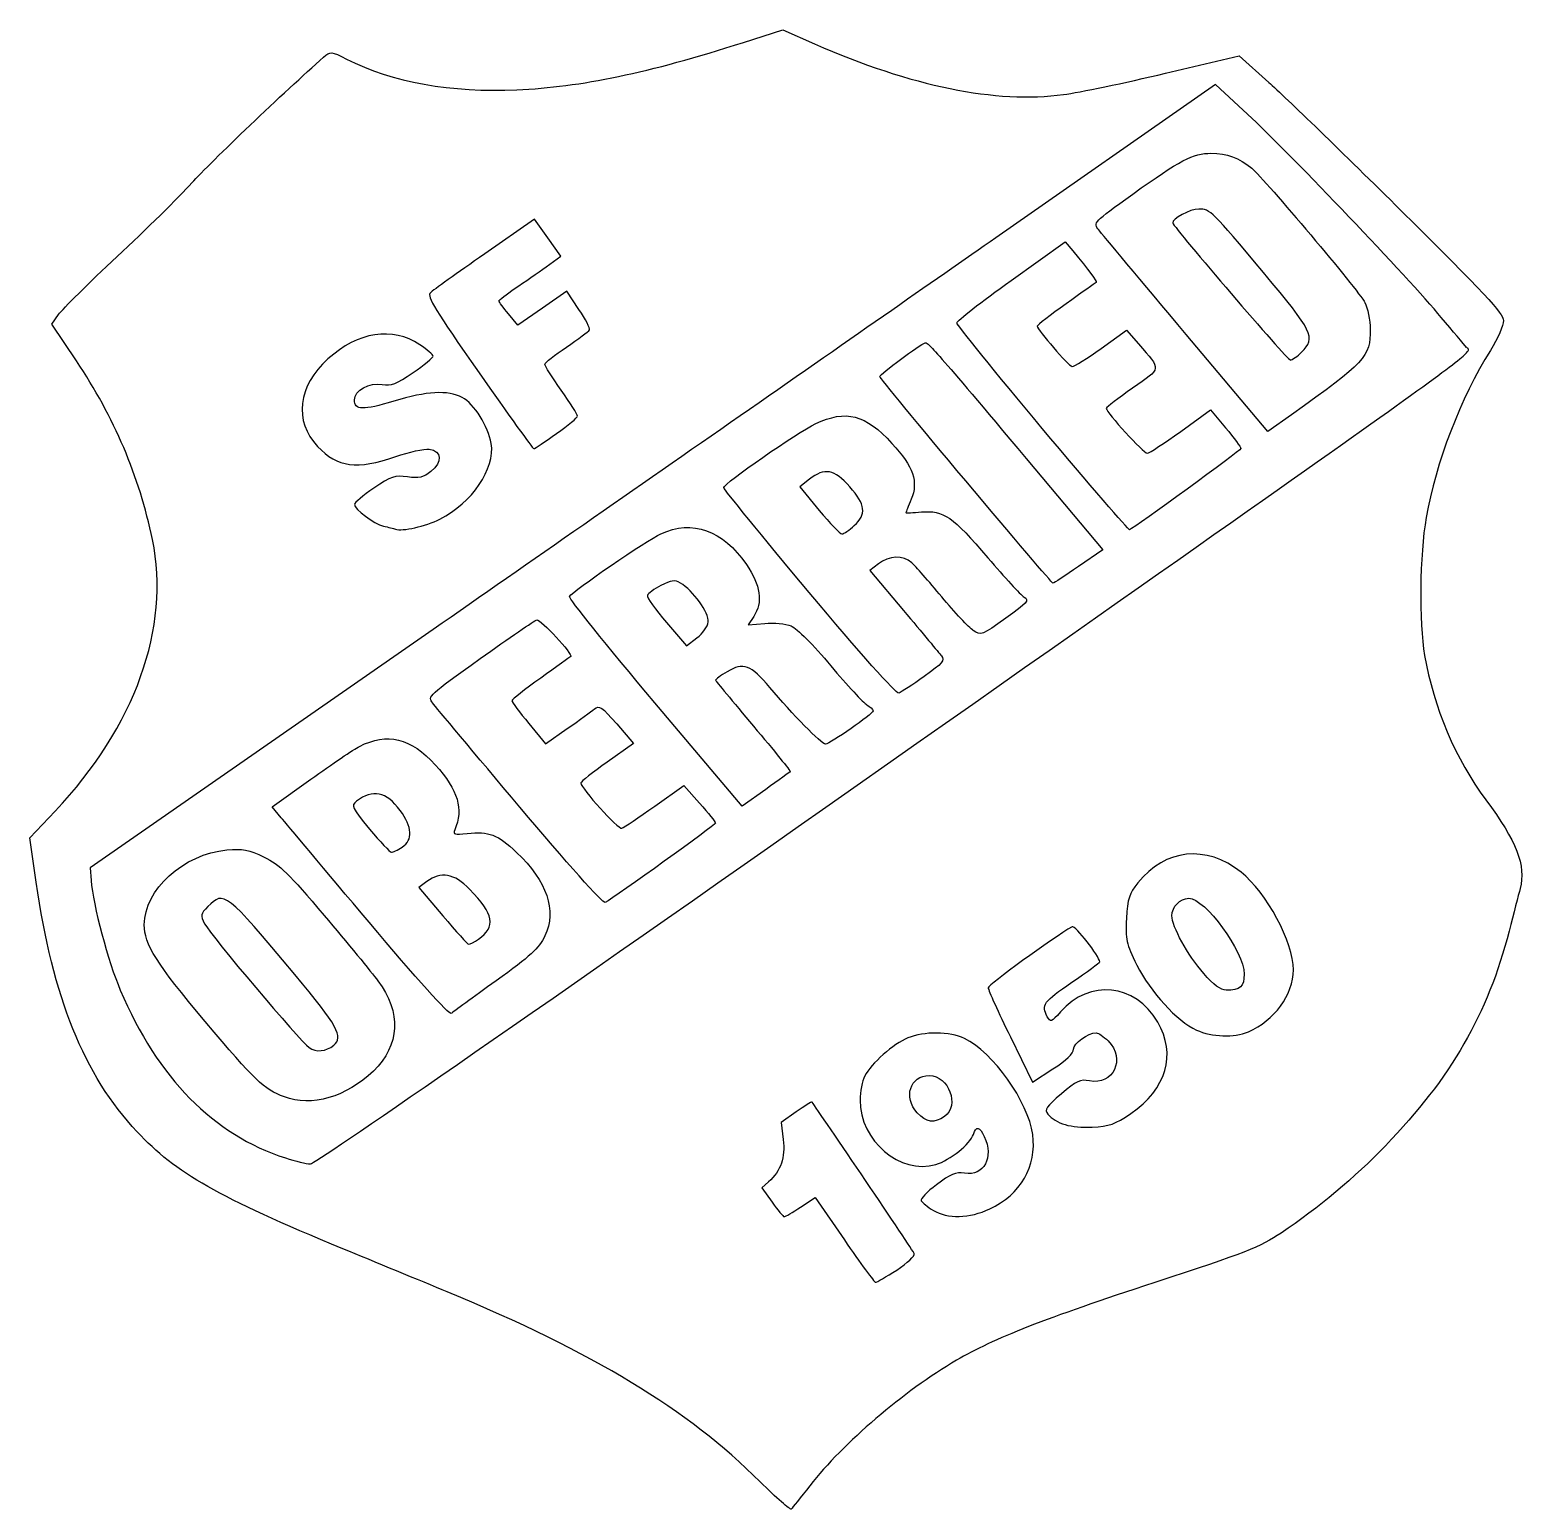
# Model space of a CAD drawing. Extents: x 127 to 469, y 253 to 591.
import ezdxf

# ---------------------------------------------------------------- set-up
doc = ezdxf.new("R2010")
doc.units = 0
doc.layers.add('Ebene_1', color=7, linetype='CONTINUOUS')

msp = doc.modelspace()

# ---------------------------------------------------------------- linework, layer by layer
at = {"layer": 'Ebene_1', "color": 7}
for points in [[(289.748239, 588.099776), (298.748239, 590.974271), (305.955128, 587.804845)], [(386.123244, 581.056911), (402.99823, 585.046888), (409.74823, 578.982648)], [(405.932145, 570.710752), (397.582781, 578.497833), (347.415506, 543.486869)], [(244.688879, 536.83526), (248.070538, 539.23955), (245.065011, 543.476211), (242.059484, 547.712901), (230.65386, 539.785304)], [(350.873235, 533.710148), (363.248249, 542.582844), (364.984214, 540.499039)], [(252.18165, 527.117131), (249.436828, 531.251121), (243.82169, 527.369386), (238.206555, 523.48765), (236.060076, 526.076419)], [(137.397597, 515.334898), (131.74573, 523.754589), (133.322227, 525.968561)], [(371.46257, 518.211184), (377.275663, 522.382139), (380.011946, 519.207279)], [(414.902211, 502.987294), (409.556211, 499.174639), (390.90223, 521.373713)], [(389.628652, 499.238249), (396.417628, 504.150208), (399.895427, 500.013808)], [(356.315046, 490.678639), (371.821861, 472.192044), (366.287471, 468.366123)], [(304.808712, 488.280813), (302.619231, 486.52886), (307.058712, 481.177531)], [(320.592387, 468.980249), (318.609269, 467.420343), (326.308706, 458.292756)], [(272.153645, 455.564948), (276.764893, 450.207213), (279.13157, 452.025184)], [(292.085433, 456.903553), (290.843093, 455.007515), (294.59948, 455.36845)], [(218.873242, 453.980013), (140.498246, 399.48412), (140.730517, 396.574668)], [(294.834047, 417.437263), (289.419817, 413.557398), (269.500581, 437.211524)], [(240.69729, 432.489487), (244.521343, 427.820117), (249.509789, 431.313506)], [(260.793485, 432.38228), (264.659817, 427.919301), (258.641532, 423.678104)], [(184.174651, 410.954003), (182.101056, 413.434658), (190.924651, 419.758214)], [(269.505658, 413.631269), (276.107794, 418.353732), (279.732246, 414.259483)], [(128.204484, 396.264529), (126.766301, 406.363833), (132.507275, 412.433858)], [(217.442857, 396.368901), (215.63748, 394.980917), (221.086117, 388.510583)], [(350.716706, 360.86074), (355.74823, 350.556265), (360.435742, 353.566431)], [(301.801606, 343.748013), (298.388721, 341.297036), (298.843682, 337.425987)], [(295.472381, 327.754942), (293.917946, 326.348192), (296.272715, 323.069187)], [(302.815644, 321.997465), (306.13303, 324.198283), (312.795326, 314.494243)]]:
    msp.add_lwpolyline(points, dxfattribs=at)
for points in [[(417.282321, 517.381115)], [(357.99823, 499.931065)], [(247.051349, 498.731046)], [(340.519096, 487.930847)], [(220.407471, 479.190926)], [(315.0684, 477.695565)], [(304.748249, 462.438369)], [(281.723343, 455.690126)], [(238.679235, 413.346557)], [(308.581143, 413.374762)], [(211.774629, 404.251483)], [(204.235787, 387.060208)], [(229.200562, 383.203672)], [(394.887713, 375.371858)], [(196.185745, 358.97383)], [(405.084813, 362.051546)], [(184.903464, 347.145279)], [(329.462419, 343.524728)], [(378.241313, 343.377128)], [(346.003682, 321.553644)], [(324.74965, 307.602709)], [(293.557011, 259.223017)]]:
    msp.add_lwpolyline(points, close=True, dxfattribs=at)
for points in [[(237.998242, 577.281815), (252.631446, 577.944468), (268.031772, 581.163792), (289.748239, 588.099776)], [(163.748245, 556.017137), (167.936151, 560.654198), (185.045338, 576.973831), (193.854081, 584.733634)], [(193.854081, 584.733634), (195.433319, 586.124819), (195.520275, 586.117746), (199.10408, 584.306668)], [(305.955128, 587.804845), (328.118825, 578.057774), (347.441017, 574.120089), (362.873225, 576.205466)], [(199.10408, 584.306668), (209.523722, 579.041093), (223.019685, 576.603524), (237.998242, 577.281815)], [(362.873225, 576.205466), (366.379483, 576.679272), (376.841991, 578.862422), (386.123244, 581.056911)], [(409.74823, 578.982648), (413.460737, 575.647316), (427.045096, 562.480396), (439.935732, 549.722835)], [(449.149465, 525.290202), (441.473046, 534.425216), (414.951874, 562.29846), (405.932145, 570.710752)], [(378.709824, 553.477408), (389.439723, 561.184608), (392.513471, 562.790214), (396.538186, 562.790214)], [(396.538186, 562.790214), (400.251713, 562.790214), (402.924756, 561.800928), (405.840614, 559.347395)], [(405.840614, 559.347395), (408.860079, 556.806671), (430.177606, 531.515395), (431.702022, 528.665216)], [(146.698486, 539.193288), (153.188354, 545.249197), (160.860745, 552.81994), (163.748245, 556.017137)], [(370.923477, 545.252882), (369.599443, 546.932069), (369.603638, 546.93652), (378.709824, 553.477408)], [(393.783109, 550.040202), (391.780517, 550.040202), (387.498784, 547.781783), (387.803537, 546.88629)], [(387.803537, 546.88629), (388.255975, 545.556954), (413.99915, 515.540211), (414.686806, 515.540211)], [(408.553398, 535.530954), (396.789024, 549.593036), (396.333808, 550.040202), (393.783109, 550.040202)], [(439.935732, 549.722835), (458.92491, 530.929644), (463.373235, 526.15097), (463.373235, 524.54469)], [(347.415506, 543.486869), (319.823518, 524.230838), (261.979489, 483.952762), (218.873242, 453.980013)], [(390.90223, 521.373713), (380.642513, 533.583184), (371.652094, 544.328816), (370.923477, 545.252882)], [(364.984214, 540.499039), (368.683398, 536.058624), (370.570535, 533.490378), (370.290331, 533.277694)], [(133.322227, 525.968561), (134.189303, 527.186268), (140.208619, 533.13738), (146.698486, 539.193288)], [(230.65386, 539.785304), (224.380769, 535.425109), (218.792798, 531.431263), (218.236147, 530.910085)], [(237.60957, 531.923102), (239.643278, 533.302441), (242.828969, 535.512926), (244.688879, 536.83526)], [(338.498249, 524.031789), (338.498249, 524.474901), (344.066995, 528.830164), (350.873235, 533.710148)], [(370.290331, 533.277694), (370.129606, 533.155805), (367.045115, 530.948211), (363.435732, 528.372028)], [(417.282321, 517.381115), (420.540123, 520.638917), (419.901902, 521.965928), (408.553398, 535.530954)], [(218.236147, 530.910085), (217.39902, 530.126277), (219.319546, 526.96542), (229.345291, 512.626337)], [(233.912758, 529.040211), (233.912293, 529.246573), (235.575862, 530.543764), (237.60957, 531.923102)], [(236.060076, 526.076419), (234.879508, 527.500261), (233.913217, 528.833962), (233.912758, 529.040211)], [(254.57999, 522.422504), (254.770563, 522.730828), (253.691308, 524.843405), (252.18165, 527.117131)], [(363.435732, 528.372028), (359.82635, 525.795846), (356.873244, 523.509959), (356.873244, 523.292287)], [(431.702022, 528.665216), (432.363883, 527.427723), (432.914258, 524.669216), (432.92503, 522.535238)], [(215.828101, 519.03411), (209.531191, 523.201209), (201.715021, 522.00068), (194.851715, 515.812224)], [(357.99823, 499.931065), (347.273235, 512.74338), (338.498249, 523.588706), (338.498249, 524.031789)], [(356.873244, 523.292287), (356.873244, 522.434693), (364.048951, 514.122803), (364.82383, 514.082806)], [(454.918876, 518.432428), (454.345455, 519.110447), (451.749231, 522.196469), (449.149465, 525.290202)], [(463.373235, 524.54469), (463.373235, 523.454287), (462.015921, 520.391565), (460.357002, 517.738677)], [(249.321223, 518.513528), (252.022978, 520.355112), (254.389422, 522.114151), (254.57999, 522.422504)], [(308.581143, 413.374762), (464.088813, 522.588359), (456.196139, 516.922101), (454.918876, 518.432428)], [(320.873244, 511.794765), (320.873244, 512.269257), (330.127342, 519.135562), (331.232683, 519.481247)], [(331.232683, 519.481247), (331.893071, 519.687893), (334.305411, 516.917594), (356.315046, 490.678639)], [(432.92503, 522.535238), (432.956494, 516.301597), (431.77629, 515.021443), (414.902211, 502.987294)], [(214.291321, 512.664746), (216.81138, 514.403745), (218.873242, 516.094838), (218.873242, 516.42275)], [(218.873242, 516.42275), (218.873242, 516.750633), (217.502926, 517.925764), (215.828101, 519.03411)], [(244.391091, 514.574901), (244.401012, 514.899581), (246.619468, 516.671972), (249.321223, 518.513528)], [(364.82383, 514.082806), (365.277912, 514.060129), (368.265345, 515.917162), (371.46257, 518.211184)], [(380.011946, 519.207279), (385.271773, 513.1044), (385.372942, 513.849288), (378.643833, 509.134082)], [(414.686806, 515.540211), (415.101827, 515.540211), (416.269814, 516.368636), (417.282321, 517.381115)], [(460.357002, 517.738677), (453.607115, 506.944488), (447.860239, 491.969594), (445.69766, 479.540211)], [(154.75405, 474.521839), (151.78449, 488.898397), (145.977542, 502.553197), (137.397597, 515.334898)], [(194.851715, 515.812224), (187.936095, 509.576598), (186.991645, 501.590126), (192.483456, 495.785764)], [(207.244845, 509.965342), (209.31916, 509.576202), (210.434924, 510.003609), (214.291321, 512.664746)], [(248.123242, 508.644765), (246.06074, 511.581657), (244.381275, 514.25022), (244.391091, 514.574901)], [(200.873245, 506.430425), (200.873245, 508.61605), (204.300825, 510.517644), (207.244845, 509.965342)], [(229.345291, 512.626337), (236.011972, 503.091468), (241.638185, 495.290211), (241.847991, 495.290211)], [(340.519096, 487.930847), (329.71388, 500.795717), (320.873244, 511.53446), (320.873244, 511.794765)], [(209.879731, 506.126381), (202.899016, 503.985005), (200.873245, 504.053376), (200.873245, 506.430425)], [(225.510457, 506.973543), (222.17106, 508.700409), (217.433934, 508.443676), (209.879731, 506.126381)], [(232.135418, 496.4652), (231.50865, 500.327518), (228.193342, 505.586154), (225.510457, 506.973543)], [(251.87324, 502.738441), (251.87324, 503.050025), (250.185742, 505.707874), (248.123242, 508.644765)], [(378.643833, 509.134082), (375.332513, 506.813783), (372.623244, 504.728391), (372.623244, 504.499918)], [(247.051349, 498.731046), (249.703387, 500.623512), (251.87324, 502.426828), (251.87324, 502.738441)], [(306.24823, 501.000605), (313.156233, 504.270312), (317.620176, 503.114287), (323.677049, 496.487083)], [(372.623244, 504.499918), (372.623244, 503.559978), (381.192633, 494.17149), (381.982762, 494.245757)], [(285.248239, 486.376101), (285.248239, 487.320661), (302.014148, 498.99651), (306.24823, 501.000605)], [(377.93075, 476.775581), (377.692923, 476.698762), (368.723225, 487.11875), (357.99823, 499.931065)], [(381.982762, 494.245757), (382.45405, 494.289978), (385.894715, 496.536661), (389.628652, 499.238249)], [(399.895427, 500.013808), (401.808217, 497.738806), (403.373225, 495.632211), (403.373225, 495.332532)], [(192.483456, 495.785764), (197.011939, 490.99955), (201.490739, 490.416548), (210.320093, 493.464019)], [(220.407471, 479.190926), (227.77401, 482.905757), (233.069961, 490.706249), (232.135418, 496.4652)], [(241.847991, 495.290211), (242.057812, 495.290211), (244.399303, 496.83858), (247.051349, 498.731046)], [(323.677049, 496.487083), (328.576876, 491.12589), (329.745657, 487.731713), (328.071572, 483.725055)], [(210.320093, 493.464019), (213.385689, 494.522135), (216.817381, 495.281509), (217.946069, 495.15154)], [(217.946069, 495.15154), (220.867911, 494.815068), (221.075671, 492.203112), (218.351565, 490.053742)], [(403.373225, 495.332532), (403.373225, 494.860309), (379.092359, 477.150605), (377.93075, 476.775581)], [(213.008924, 488.834929), (210.105638, 489.229994), (209.308164, 488.962488), (205.321425, 486.255033)], [(218.351565, 490.053742), (216.641911, 488.704762), (215.64195, 488.476658), (213.008924, 488.834929)], [(314.059493, 486.559616), (310.510602, 490.591361), (308.227294, 491.016189), (304.808712, 488.280813)], [(205.321425, 486.255033), (202.874927, 484.593647), (200.873245, 482.939405), (200.873245, 482.578951)], [(304.748249, 462.438397), (294.023225, 475.265962), (285.248239, 486.037928), (285.248239, 486.376101)], [(315.0684, 477.695565), (317.898567, 480.319852), (317.65303, 482.477159), (314.059493, 486.559616)], [(360.459014, 464.540202), (360.297156, 464.540202), (351.324312, 475.066006), (340.519096, 487.930847)], [(200.873245, 482.578951), (200.873245, 481.457367), (205.387277, 478.062085), (207.493546, 477.599386)], [(328.071572, 483.725055), (327.412488, 482.147631), (326.873225, 480.779036), (326.873225, 480.683707)], [(210.248243, 476.891915), (211.812602, 476.334822), (217.129907, 477.538101), (220.407471, 479.190926)], [(270.863067, 475.833855), (278.140241, 479.137833), (285.014551, 476.675688), (290.418151, 468.829899)], [(307.058712, 481.177531), (309.500447, 478.23429), (311.8392, 475.818094), (312.255893, 475.808202)], [(326.873225, 480.683707), (326.873225, 480.588463), (328.476359, 480.650542), (330.435723, 480.821471)], [(330.435723, 480.821471), (335.444513, 481.2588), (337.522706, 479.820189), (345.588945, 470.331723)], [(445.69766, 479.540211), (444.197764, 470.9196), (444.029783, 455.724765), (445.349395, 448.040211)], [(207.493546, 477.599386), (208.596129, 477.357307), (209.835743, 477.038806), (210.248243, 476.891915)], [(249.995279, 461.53542), (250.77369, 462.79491), (267.721971, 474.407717), (270.863067, 475.833855)], [(312.255893, 475.808202), (312.672614, 475.799698), (313.938255, 476.647625), (315.0684, 477.695565)], [(132.507275, 412.433858), (150.813405, 431.789244), (158.912065, 454.391603), (154.75405, 474.521839)], [(290.418151, 468.829899), (293.682019, 464.09091), (294.229389, 460.175613), (292.085433, 456.903553)], [(328.188813, 469.227713), (326.201074, 470.988425), (323.013317, 470.884592), (320.592387, 468.980249)], [(335.040038, 461.427109), (332.086847, 464.995559), (329.003802, 468.505843), (328.188813, 469.227713)], [(345.588945, 470.331723), (349.368491, 465.885808), (353.082529, 461.859959), (353.842413, 461.385411)], [(366.287471, 468.366123), (363.243572, 466.26188), (360.620759, 464.540202), (360.459014, 464.540202)], [(275.361214, 464.576598), (274.003234, 465.334016), (273.244003, 465.240472), (270.907152, 464.027754)], [(269.500581, 437.211524), (258.544993, 450.221272), (249.767609, 461.167058), (249.995279, 461.53542)], [(267.816251, 461.744249), (267.665618, 461.292378), (269.617453, 458.511704), (272.153645, 455.564948)], [(270.907152, 464.027754), (269.35778, 463.223707), (267.966876, 462.19612), (267.816251, 461.744249)], [(281.723343, 455.690126), (281.970184, 457.715424), (278.186006, 463.001102), (275.361214, 464.576598)], [(325.229272, 439.446019), (324.648397, 439.250428), (316.294157, 448.628939), (304.748249, 462.438369)], [(342.247408, 453.734731), (341.236545, 454.397074), (337.993228, 457.85863), (335.040038, 461.427109)], [(353.842413, 461.385411), (355.079367, 460.612913), (354.640904, 460.10418), (349.654677, 456.526517)], [(326.308706, 458.292756), (330.543383, 453.272598), (334.438271, 448.611676), (334.964041, 447.935187)], [(229.594612, 447.305187), (236.226974, 452.040718), (242.056094, 456.016535), (242.548206, 456.140353)], [(242.548206, 456.140353), (243.399495, 456.354652), (250.908253, 448.248274), (250.292466, 447.779849)], [(279.13157, 452.025184), (280.433239, 453.025077), (281.599534, 454.674274), (281.723343, 455.690126)], [(294.59948, 455.36845), (296.761776, 455.57623), (299.32251, 455.329049), (300.633732, 454.785874)], [(300.633732, 454.785874), (301.969361, 454.232636), (305.726542, 450.465165), (309.716957, 445.677761)], [(349.654677, 456.526517), (344.250113, 452.648693), (344.030967, 452.566091), (342.247408, 453.734731)], [(250.292466, 447.779849), (250.130636, 447.656825), (247.045116, 445.448211), (243.435742, 442.872028)], [(334.964041, 447.935187), (335.796151, 446.864485), (335.291187, 446.25651), (331.065128, 443.240844)], [(445.349395, 448.040211), (447.38314, 436.197061), (452.433883, 424.26788), (459.32142, 415.040202)], [(218.767005, 437.14508), (217.56642, 438.656598), (217.835991, 438.909562), (229.594612, 447.305187)], [(286.021417, 444.304545), (284.56492, 443.404375), (283.37324, 442.554236), (283.37324, 442.415367)], [(295.774271, 440.738646), (291.487606, 445.884009), (289.658891, 446.552617), (286.021417, 444.304545)], [(309.716957, 445.677761), (313.459937, 441.187257), (317.163798, 437.169883), (317.947805, 436.750328)], [(243.435742, 442.872028), (239.826368, 440.295846), (236.873242, 437.956469), (236.873242, 437.673458)], [(283.37324, 442.415367), (283.37324, 442.276469), (287.270901, 437.539153), (292.034721, 431.888003)], [(331.065128, 443.240844), (328.394948, 441.335452), (325.768819, 439.627776), (325.229272, 439.446019)], [(236.873242, 437.673458), (236.873242, 437.390561), (238.594065, 435.057676), (240.69729, 432.489487)], [(308.464781, 427.790211), (307.564583, 427.790211), (300.8772, 434.613487), (295.774271, 440.738646)], [(238.679235, 413.346557), (228.404693, 425.583156), (219.444188, 436.292504), (218.767005, 437.14508)], [(249.509789, 431.313506), (252.253437, 433.234857), (255.044744, 435.265512), (255.7127, 435.826063)], [(255.7127, 435.826063), (256.778974, 436.720876), (257.398903, 436.300696), (260.793485, 432.38228)], [(319.373235, 435.386239), (319.373235, 434.647502), (309.525647, 427.790211), (308.464781, 427.790211)], [(317.947805, 436.750328), (318.731783, 436.330743), (319.373235, 435.716901), (319.373235, 435.386239)], [(292.034721, 431.888003), (296.798542, 426.236854), (300.595408, 421.546564), (300.472214, 421.465181)], [(190.924651, 419.758214), (195.777626, 423.236183), (200.772405, 426.605981), (202.024165, 427.246696)], [(202.024165, 427.246696), (208.404811, 430.512605), (213.783834, 429.201014), (219.3624, 423.018964)], [(219.3624, 423.018964), (224.579384, 417.237619), (225.879676, 412.907584), (223.815614, 408.189543)], [(258.641532, 423.678104), (255.331468, 421.345446), (252.623242, 419.196019), (252.623242, 418.901641)], [(300.472214, 421.465181), (300.348907, 421.383827), (297.811843, 419.571213), (294.834047, 417.437263)], [(211.337093, 412.603398), (208.1517, 416.93485), (205.087337, 417.582935), (201.364464, 414.712545)], [(252.623242, 418.901641), (252.623242, 417.651222), (261.142362, 408.232998), (261.981972, 408.555184)], [(201.364464, 414.712545), (200.059067, 413.706047), (200.228992, 413.346274), (204.364463, 408.360898)], [(261.981972, 408.555184), (262.488815, 408.749641), (265.874474, 411.033912), (269.505658, 413.631269)], [(279.732246, 414.259483), (281.72569, 412.007641), (283.360414, 409.967773), (283.364966, 409.726431)], [(459.32142, 415.040202), (466.374501, 405.590712), (468.517805, 400.051162), (467.156268, 394.790202)], [(204.235787, 387.060208), (194.342638, 398.837452), (185.315128, 409.58966), (184.174651, 410.954003)], [(190.831144, 331.830539), (191.76306, 331.807861), (240.189574, 365.343137), (308.581143, 413.374762)], [(211.774629, 404.251483), (214.304491, 405.909099), (214.15449, 408.772318), (211.337093, 412.603398)], [(258.179233, 391.559386), (257.717203, 391.299165), (249.21788, 400.795398), (238.679235, 413.346557)], [(204.364463, 408.360898), (206.775541, 405.454309), (209.013242, 403.068104), (209.337129, 403.058211)], [(223.815614, 408.189543), (223.351792, 407.129357), (223.735337, 407.015291), (226.656689, 407.344564)], [(226.656689, 407.344564), (231.599693, 407.901713), (233.592922, 407.140186), (237.930951, 403.037518)], [(283.364966, 409.726431), (283.371769, 409.353931), (260.566534, 392.90383), (258.179233, 391.559386)], [(152.889718, 386.490926), (152.838666, 394.472835), (161.908138, 402.709578), (171.728597, 403.600054)], [(171.728597, 403.600054), (175.419612, 403.93474), (176.694466, 403.686794), (180.265893, 401.939433)], [(209.337129, 403.058211), (209.661015, 403.046872), (210.75789, 403.585285), (211.774629, 404.251483)], [(403.407808, 398.512828), (395.408466, 404.848431), (386.142746, 403.884198), (379.841669, 396.060435)], [(180.265893, 401.939433), (183.819574, 400.200775), (185.925626, 398.154784), (193.981246, 388.615153)], [(237.930951, 403.037518), (244.882738, 396.462813), (247.172533, 389.697789), (244.390978, 383.951849)], [(140.730517, 396.574668), (141.168249, 391.091783), (144.674507, 377.957424), (147.407896, 371.561329)], [(227.182958, 394.639115), (223.712841, 398.214822), (220.569945, 398.772992), (217.442857, 396.368901)], [(415.356775, 376.201502), (415.393625, 382.428907), (409.263562, 393.87498), (403.407808, 398.512828)], [(151.249096, 339.195742), (139.111685, 352.157698), (131.965234, 369.855524), (128.204484, 396.264529)], [(187.271668, 375.109654), (171.437828, 394.084006), (171.107847, 394.343008), (167.439838, 390.674976)], [(229.200562, 383.203672), (233.297819, 386.073524), (232.80948, 388.841357), (227.182958, 394.639115)], [(379.841669, 396.060435), (377.870995, 393.61354), (377.500025, 392.453972), (377.245219, 387.944504)], [(467.156268, 394.790202), (466.782605, 393.34646), (465.649087, 388.958967), (464.637317, 385.040211)], [(167.439838, 390.674976), (165.698799, 388.933965), (165.647055, 388.671789), (166.662641, 386.737483)], [(387.623225, 388.559906), (387.623225, 390.584041), (389.506819, 392.540202), (391.455836, 392.540202)], [(391.455836, 392.540202), (395.241194, 392.540202), (404.123244, 380.40069), (404.123244, 375.227093)], [(166.824468, 364.362265), (155.557165, 377.797323), (152.918515, 381.987553), (152.889718, 386.490926)], [(166.662641, 386.737483), (168.097275, 384.005055), (188.405974, 359.952548), (190.541327, 358.456904)], [(193.981246, 388.615153), (199.215595, 382.416548), (204.735796, 375.704844), (206.24836, 373.700296)], [(222.985786, 366.235852), (222.529671, 365.883647), (214.996119, 374.250643), (204.235787, 387.060208)], [(221.086117, 388.510583), (224.08287, 384.951883), (226.76082, 382.04022), (227.037121, 382.04022)], [(371.123235, 377.996854), (371.123235, 379.250447), (365.517383, 386.41646), (364.839619, 386.029276)], [(377.245219, 387.944504), (376.972526, 383.120362), (377.16925, 382.23618), (379.613962, 377.299304)], [(394.887713, 375.371858), (391.170302, 379.621446), (387.623225, 386.060825), (387.623225, 388.559906)], [(227.037121, 382.04022), (227.313414, 382.04022), (228.286964, 382.56378), (229.200562, 383.203672)], [(244.390978, 383.951849), (243.013912, 381.107225), (241.097219, 379.340334), (233.238186, 373.670731)], [(364.839619, 386.029276), (360.28063, 383.424973), (345.630302, 372.763106), (345.654198, 372.067002)], [(464.637317, 385.040211), (459.716683, 365.981896), (451.472542, 351.665915), (436.403254, 336.011528)], [(364.74823, 373.350076), (368.254488, 375.731773), (371.123235, 377.822835), (371.123235, 377.996854)], [(379.613962, 377.299304), (382.668831, 371.130009), (388.78132, 364.465332), (393.244072, 362.437937)], [(405.084813, 362.051546), (410.988671, 364.525569), (415.323043, 370.496324), (415.356775, 376.201502)], [(196.185745, 358.97383), (198.474729, 360.805124), (197.037275, 363.407159), (187.271668, 375.109654)], [(206.24836, 373.700296), (211.678132, 366.504378), (211.297209, 358.926917), (205.210185, 353.048797)], [(233.238186, 373.670731), (228.018719, 369.905357), (223.405132, 366.559654), (222.985786, 366.235852)], [(359.148302, 365.493373), (357.728598, 368.146091), (358.330649, 368.990787), (364.74823, 373.350076)], [(384.372425, 364.270961), (379.205943, 373.086907), (368.81229, 374.169061), (362.152885, 366.584372)], [(399.995065, 371.540211), (398.820841, 371.540211), (397.129663, 372.808998), (394.887713, 375.371858)], [(404.123244, 375.227093), (404.123244, 372.305083), (403.266813, 371.540211), (399.995065, 371.540211)], [(147.407896, 371.561329), (156.037147, 351.369014), (168.655861, 338.536205), (185.123234, 333.20605)], [(345.654198, 372.067002), (345.671206, 371.571024), (347.949354, 366.528189), (350.716706, 360.86074)], [(362.152885, 366.584372), (360.058706, 364.199272), (359.876324, 364.133055), (359.148302, 365.493373)], [(184.903464, 347.145279), (180.107512, 348.980797), (178.203382, 350.794148), (166.824468, 364.362265)], [(378.241313, 343.377128), (386.372551, 348.977339), (388.695628, 356.893965), (384.372425, 364.270961)], [(393.244072, 362.437937), (396.818759, 360.813969), (401.747698, 360.653131), (405.084813, 362.051546)], [(190.541327, 358.456904), (192.191547, 357.301049), (194.340909, 357.497887), (196.185745, 358.97383)], [(327.323112, 360.648113), (323.996542, 359.258173), (318.914759, 354.779405), (317.449672, 351.946261)], [(340.259896, 360.508082), (336.866088, 362.097128), (330.9444, 362.161219), (327.323112, 360.648113)], [(355.826891, 338.532463), (354.829209, 346.016466), (346.699559, 357.492954), (340.259896, 360.508082)], [(365.123225, 358.039134), (365.123225, 359.413795), (368.447272, 361.79022), (370.370069, 361.79022)], [(373.032312, 359.949288), (377.125228, 355.8564), (374.255008, 349.726365), (368.760274, 350.825301)], [(370.370069, 361.79022), (370.821827, 361.79022), (372.019833, 360.961795), (373.032312, 359.949288)], [(360.435742, 353.566431), (363.554135, 355.568967), (365.123225, 357.06617), (365.123225, 358.039134)], [(205.210185, 353.048797), (199.089794, 347.138447), (191.037742, 344.797597), (184.903464, 347.145279)], [(329.462419, 343.524728), (326.172784, 347.074328), (327.791991, 352.040202), (332.239068, 352.040202)], [(332.239068, 352.040202), (336.63257, 352.040202), (339.192624, 345.149631), (335.70635, 342.707726)], [(317.449672, 351.946261), (316.857628, 350.801376), (316.373244, 348.315704), (316.373244, 346.422529)], [(368.760274, 350.825301), (366.73234, 351.23091), (365.867121, 350.826803), (362.36846, 347.837471)], [(305.418529, 345.932079), (305.306277, 346.078913), (303.67868, 345.096028), (301.801606, 343.748013)], [(328.767506, 311.361024), (328.513238, 312.041197), (307.177342, 343.63165), (305.418529, 345.932079)], [(316.373244, 346.422529), (316.373244, 337.13382), (325.593269, 329.295713), (333.672321, 331.716246)], [(362.36846, 347.837471), (358.915323, 344.88737), (358.463254, 344.210457), (359.284876, 343.220457)], [(335.70635, 342.707726), (333.312917, 341.031317), (331.560794, 341.260583), (329.462419, 343.524728)], [(359.284876, 343.220457), (361.086009, 341.050195), (364.620161, 340.011269), (369.39206, 340.249181)], [(369.39206, 340.249181), (373.354866, 340.446756), (374.652652, 340.905515), (378.241313, 343.377128)], [(198.248244, 312.450321), (169.740955, 324.227509), (160.159584, 329.679921), (151.249096, 339.195742)], [(333.672321, 331.716246), (336.993307, 332.711235), (341.556435, 336.360501), (342.262885, 338.58635)], [(342.262885, 338.58635), (342.890306, 340.563118), (343.712891, 340.412315), (344.752838, 338.129858)], [(346.003682, 321.553701), (353.029521, 324.825449), (356.78812, 331.321975), (355.826891, 338.532463)], [(298.843682, 337.425987), (299.335465, 333.241597), (298.321739, 330.333562), (295.472381, 327.754942)], [(344.752838, 338.129858), (346.980756, 333.240123), (344.732995, 329.060183), (340.231833, 329.720882)], [(436.403254, 336.011528), (429.432406, 328.770028), (421.062066, 321.755272), (412.581005, 316.047288)], [(185.123234, 333.20605), (187.391982, 332.471707), (189.960542, 331.852734), (190.831144, 331.830539)], [(340.231833, 329.720882), (338.231282, 330.014523), (337.056605, 329.533512), (333.83503, 327.101131)], [(333.83503, 327.101131), (331.664627, 325.46245), (330.090888, 323.794743), (330.337871, 323.395143)], [(296.272715, 323.069187), (297.567865, 321.265757), (298.823443, 319.791657), (299.062885, 319.793414)], [(299.062885, 319.793414), (299.302413, 319.794917), (300.991068, 320.787014), (302.815644, 321.997465)], [(330.337871, 323.395143), (330.584769, 322.995543), (331.846951, 322.022183), (333.142583, 321.232167)], [(333.142583, 321.232167), (336.360331, 319.270082), (341.368809, 319.395288), (346.003682, 321.553644)], [(312.795326, 314.494243), (316.459616, 309.15703), (319.664806, 304.790202), (319.917969, 304.790202)], [(412.581005, 316.047288), (407.829402, 312.849383), (404.281417, 311.460321), (383.706, 304.742721)], [(222.107049, 302.594202), (215.997211, 305.118), (205.260744, 309.553257), (198.248244, 312.450321)], [(324.74965, 307.602709), (327.26435, 309.220639), (328.970891, 310.816942), (328.767506, 311.361024)], [(319.917969, 304.790202), (320.171102, 304.790202), (322.345389, 306.055843), (324.74965, 307.602709)], [(383.706, 304.742721), (358.649348, 296.562019), (346.967376, 291.977206), (338.406463, 286.963994)], [(293.557011, 259.223017), (277.032798, 275.706794), (255.381199, 288.849628), (222.107049, 302.594202)], [(338.406463, 286.963994), (326.359332, 279.909241), (312.542164, 268.087436), (304.927767, 258.319984)], [(300.676195, 252.981694), (300.44092, 252.743301), (297.237203, 255.551839), (293.557011, 259.223017)], [(304.927767, 258.319984), (302.8248, 255.622365), (300.911584, 253.220145), (300.676195, 252.981694)]]:
    msp.add_open_spline(points, degree=3, dxfattribs=at)

doc.saveas('drawing.dxf')
